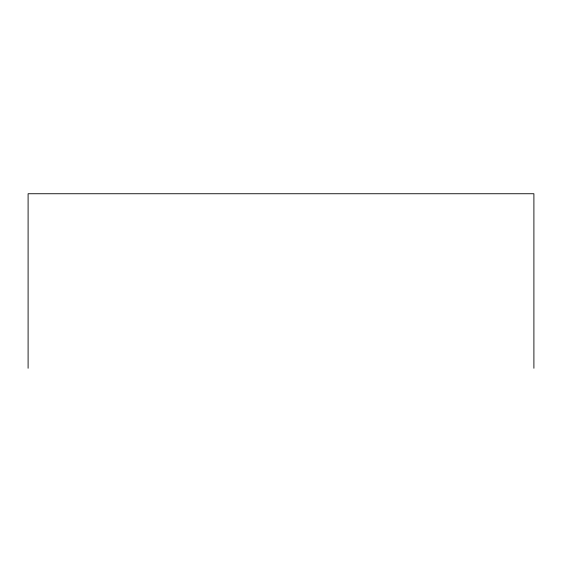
<?xml version="1.0" encoding="UTF-8"?>
<svg xmlns="http://www.w3.org/2000/svg" width="562" height="562" viewBox="0 0 562 562"><rect width="100%" height="100%" fill="white"/><g stroke="black" fill="none" stroke-linecap="round" stroke-linejoin="round"><path stroke-width="0.84" d="M533.9 368.258L533.9 193.742L28.1 193.742L28.1 368.258"/></g></svg>
